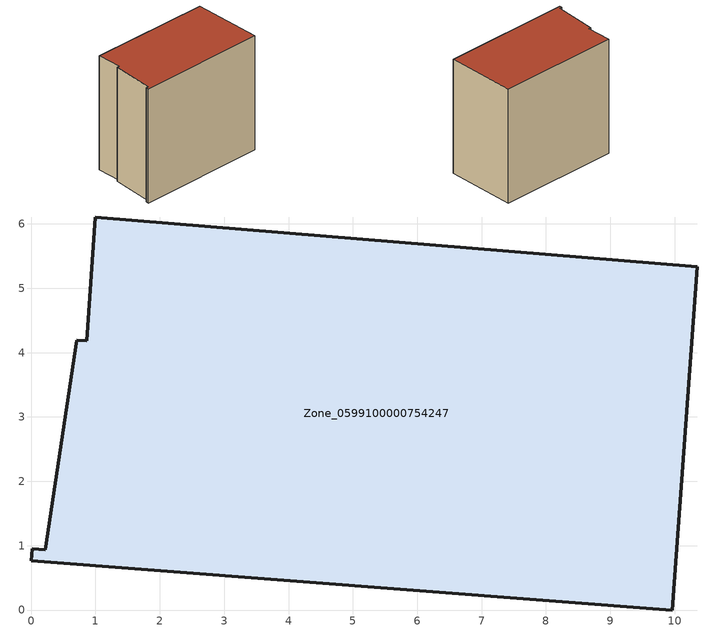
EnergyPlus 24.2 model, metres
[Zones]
Zone_0599100000754247
 floor ground (C_G): 0.71,4.2 0.86,4.18 0.99,6.11 10.35,5.33 9.96,0 0,0.77 0.01,0.95 0.22,0.94 z0
 wall outside (C_F): 0.99,6.11 0.86,4.18 0.71,4.2 0.22,0.94 0.01,0.95 0,0.77 9.96,0 10.35,5.33 0.99,6.11 z0:9.05
 roof outside (C_R): 0.86,4.18 0.71,4.2 0.22,0.94 0.01,0.95 0,0.77 9.96,0 10.35,5.33 0.99,6.11 z9.05
[BUILDING]
Pand.0599100000754247: North Axis=0; Terrain=City; Loads Convergence Tolerance Value=0.04; Temperature Convergence Tolerance Value=0.4; Solar Distribution=FullExterior; Maximum Number of Warmup Days=25; Minimum Number of Warmup Days=1
[Site:Location]
Rotterdam.The.Hague.AP_ZH_NLD Design_Conditions: Latitude=51.96; Longitude=4.45; Time Zone=1; Elevation=-4.5
[SITE:GROUNDTEMPERATURE:BUILDINGSURFACE]
18, 18, 18, 18, 18, 18, 18, 18, 18, 18, 18, 18
[MATERIAL] Thermal Absorptance=0.9; Solar Absorptance=0.7; Visible Absorptance=0.7
Name | Roughness | Thickness | Conductivity | Density | Specific Heat
G.TI.2006-2014 | MediumSmooth | 0.15 | 0.06 | 540 | 1210
F.TI.2006-2014 | Rough | 0.3 | 0.12 | 1920 | 840
R.TI.2006-2014 | MediumRough | 0.2 | 0.08 | 1500 | 1000
[CONSTRUCTION]
C_G: G.TI.2006-2014
C_F: F.TI.2006-2014
C_R: R.TI.2006-2014
[ZONE]
Zone_0599100000754247: Type=1; Multiplier=1; Ceiling Height=Autocalculate; Volume=Autocalculate; Floor Area=autocalculate; Part of Total Floor Area=Yes
[ZONEINFILTRATION:DESIGNFLOWRATE]
Infil_Zone_0599100000754247: Zone or ZoneList or Space or SpaceList=Zone_0599100000754247; Schedule=AlwaysOn; Design Flow Rate Calculation Method=Flow/Area; Flow Rate per Floor Area=0.0015; Constant Term Coefficient=1; Temperature Term Coefficient=0; Velocity Term Coefficient=0; Velocity Squared Term Coefficient=0
[HVACTEMPLATE:ZONE:IDEALLOADSAIRSYSTEM]
Zone_0599100000754247: Maximum Heating Supply Air Temperature=50; Minimum Cooling Supply Air Temperature=13; Maximum Heating Supply Air Humidity Ratio=0.0156; Minimum Cooling Supply Air Humidity Ratio=0.0077; Heating Limit=NoLimit; Cooling Limit=NoLimit; Dehumidification Control Type=ConstantSensibleHeatRatio; Cooling Sensible Heat Ratio=0.7; Dehumidification Setpoint=60; Humidification Control Type=None; Humidification Setpoint=30; Outdoor Air Method=None; Outdoor Air Flow Rate per Person=0.00944; Outdoor Air Flow Rate per Zone Floor Area=0; Outdoor Air Flow Rate per Zone=0; Demand Controlled Ventilation Type=None; Outdoor Air Economizer Type=NoEconomizer; Heat Recovery Type=None; Sensible Heat Recovery Effectiveness=0.7; Latent Heat Recovery Effectiveness=0.65
[ZONECONTROL:THERMOSTAT]
ThermostatControl_Zone_0599100000754247: Zone or ZoneList=Zone_0599100000754247; Control Type Schedule=DualSetpointControlType; Control 1=Thermostat_Zone_0599100000754247; Temperature Difference Between Cutout And Setpoint=0
[THERMOSTATSETPOINT:DUALSETPOINT]
Thermostat_Zone_0599100000754247: Heating Setpoint Temperature Schedule=HeatingSetpoint_Zone_0599100000754247; Cooling Setpoint Temperature Schedule=CoolingSetpoint_Zone_0599100000754247
[SCHEDULE:COMPACT]
HeatingSetpoint_Zone_0599100000754247: Through: 12/31, For: AllDays, Until: 24:00, 21
CoolingSetpoint_Zone_0599100000754247: Through: 12/31, For: AllDays, Until: 24:00, 24
DualSetpointControlType: Through: 12/31, For: AllDays, Until: 24:00, 4
AlwaysOn: Through: 12/31, For: AllDays, Until: 24:00, 1
